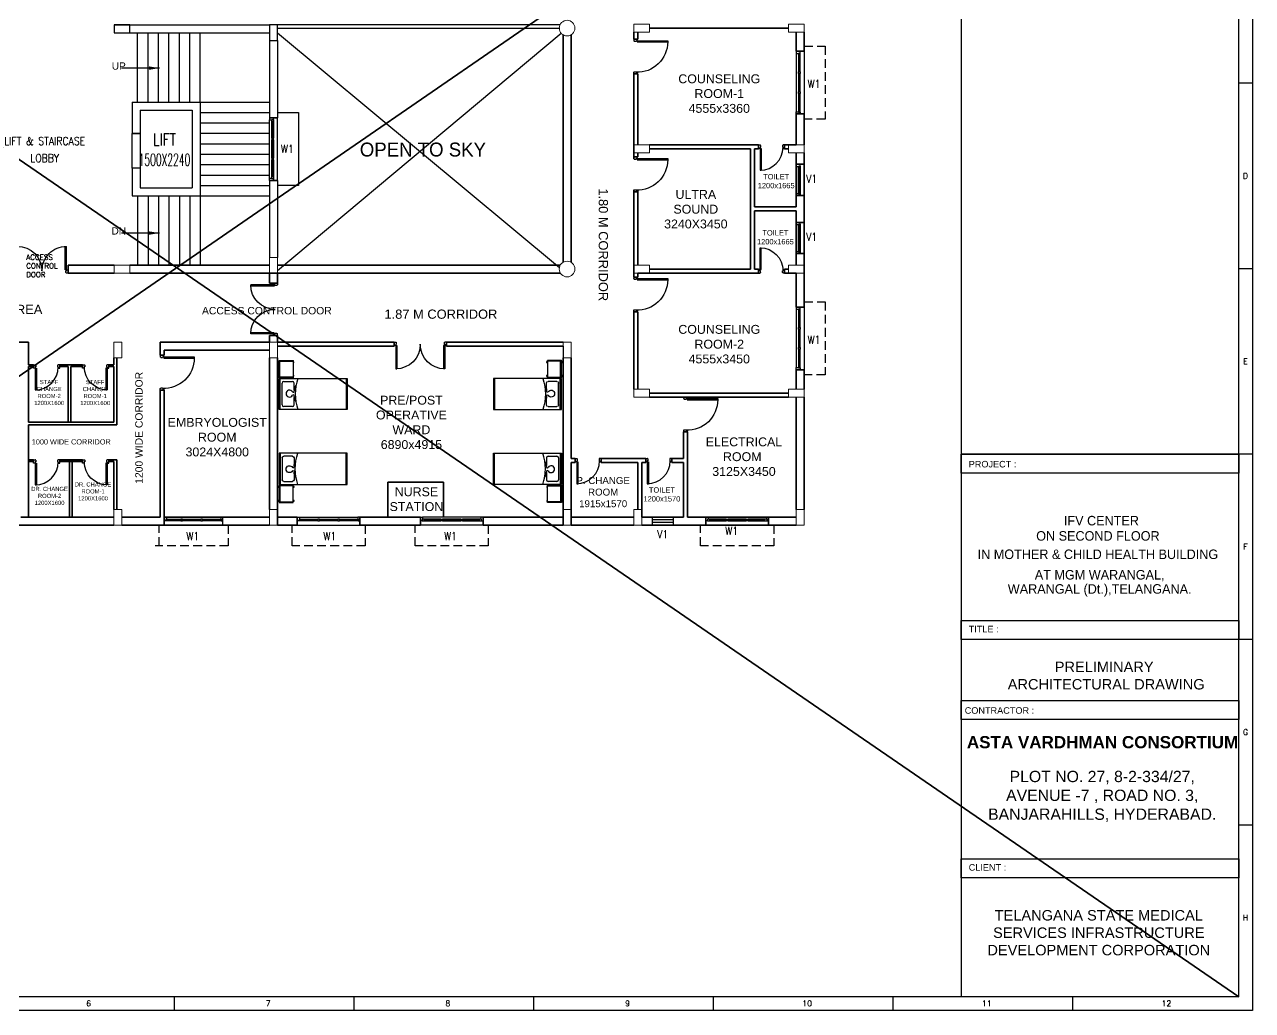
# Model space of a CAD drawing. Extents: x 2733443 to 3206532, y -1516114 to -1264405.
# Drawn here: x 3096055 to 3131338, y -1389320 to -1360984 of the extents above; entities that cross this region are included whole.
import ezdxf
from ezdxf.enums import TextEntityAlignment as Align

# ---------------------------------------------------------------- set-up
doc = ezdxf.new("R2010")
doc.units = 0
doc.header["$MEASUREMENT"] = 0
for name, pattern in [('1', [0, 0, 0]), ('DASHED', [0.75, 0.5, -0.25]), ('HIDDEN', [0.375, 0.25, -0.125])]:
    doc.linetypes.add(name, pattern=pattern)
doc.layers.get('0').update_dxf_attribs({"color": 250, "linetype": '1'})
for name, color, linetype in [('Chajja', 7, 'DASHED'), ('DOOR', 40, 'Continuous'), ('furniture', 33, 'Continuous'), ('Plan', 44, 'Continuous'), ('stairscas', 7, 'Continuous'), ('TEXT', 5, '1'), ('TITLE', 7, 'Continuous'), ('V1', 7, 'Continuous'), ('Ventilator', 161, '1'), ('W1', 7, 'Continuous')]:
    doc.layers.add(name, color=color, linetype=linetype)
for name, color, linetype, lineweight in [('Column', 162, 'Continuous', 13), ('WALL', 7, '1', 35), ('windows', 4, 'Continuous', 0)]:
    doc.layers.add(name, color=color, linetype=linetype, lineweight=lineweight)
doc.styles.add('ARI', font='arial.ttf')
doc.styles.add('ARIAL', font='arial.ttf')
doc.styles.add('MSK', font='g13f12w.shx')
doc.styles.add('ROMANS', font='romans.shx')
doc.styles.add('RT', font='romant.shx')
doc.dimstyles.new('MM', dxfattribs={"dimscale": 0, "dimtxt": 230, "dimasz": 60, "dimexe": 100, "dimexo": 0.0625, "dimgap": 25, "dimtad": 0, "dimdec": 0, "dimzin": 0, "dimdsep": 46, "dimtxsty": 'ROMANS', "dimblk": 'OBLIQUE', "dimcen": 0.09, "dimdle": 100, "dimclrd": 5, "dimclre": 5, "dimclrt": 6, "dimadec": 0, "dimazin": 0, "dimtfac": 1, "dimtdec": 0, "dimtofl": 0, "dimtmove": 1, "dimatfit": 3, "dimfxl": 1, "dimfrac": 2, "dimtolj": 1, "dimtzin": 0, "dimarcsym": 0})

# ---------------------------------------------------------------- blocks, each defined once
blk = doc.blocks.new('A$C1BA14061')
at = {"layer": 'TITLE', "color": 7}
for p, q in [((203982, 0), (203982, -140464)), ((203982, -52674), (202692, -52674)), ((203982, -70232), (202692, -70232)), ((203982, -87790), (202692, -87790)), ((203982, -105348), (202692, -105348)), ((203982, -122906), (202692, -122906)), ((203982, -140464), (0, -140464))]:
    blk.add_line(p, q, dxfattribs=at)
at = {"layer": 'TITLE'}
for q in [(202692, -1290), (1204, -139174)]:
    blk.add_line((202692, -139174), q, dxfattribs=at)
at = {"layer": 'TITLE', "color": 0}
for p, q in [((101948, -140464), (101948, -139174)), ((118954, -140464), (118954, -139174)), ((135959, -140464), (135959, -139174)), ((152965, -140464), (152965, -139174)), ((169971, -140464), (169971, -139174)), ((186976, -140464), (186976, -139174))]:
    blk.add_line(p, q, dxfattribs=at)
at = {"layer": 'TITLE', "color": 7, "style": 'ROMANS', "width": 1}
for s, p in [('D', (203324, -61439)), ('E', (203324, -78997)), ('F', (203324, -96555)), ('G', (203324, -114113)), ('H', (203324, -131671))]:
    blk.add_text(s, height=535, dxfattribs=at).set_placement(p, align=Align.MIDDLE)
at = {"layer": 'TITLE', "color": 0, "style": 'ROMANS', "width": 1}
for s, height, p in [('6', 535, (93808, -139799)), ('7', 535, (110813, -139799)), ('8', 535, (127819, -139799)), ('9', 535, (144825, -139799)), ('10', 534.7, (161831, -139799)), ('11', 534.7, (178836, -139799)), ('12', 534.7, (195842, -139799))]:
    blk.add_text(s, height=height, dxfattribs=at).set_placement(p, align=Align.MIDDLE)
blk = doc.blocks.new('A$C19B8274B')
at = {"layer": 'DOOR'}
for p, q in [((-45, 925), (-80, 925)), ((-80, 50), (-80, 925)), ((-45, 50), (-45, 925)), ((-45, 50), (-80, 50)), ((-955, -50), (-955, -47.5)), ((-940, -35), (-942.5, -35)), ((-60, -35), (-57.5, -35)), ((-45, -50), (-45, -47.5))]:
    blk.add_line(p, q, dxfattribs=at)
for points in [[(-940, 15), (-955, 15), (-955, 50), (-1000, 50), (-1000, -50), (-955, -50)], [(-940, -35), (-940, 15)], [(-60, 15), (-45, 15), (-45, 50), (0, 50), (0, -50), (-45, -50)], [(-60, -35), (-60, 15)]]:
    blk.add_lwpolyline(points, dxfattribs=at)
at = {"layer": 'DOOR', "color": 145}
blk.add_arc((-80, 50), 875, 90, 182.29244, dxfattribs=at)
at = {"layer": 'DOOR'}
for centre, start, end in [((-955, -35), 270, 0), ((-45, -35), 180, 270)]:
    blk.add_arc(centre, 12.5, start, end, dxfattribs=at)
blk = doc.blocks.new('A$C5E6D2A54')
at = {"layer": 'furniture'}
for p, q in [((-442, 400), (-1342, 400)), ((-1342, 400), (-1342, -1550)), ((-442, 370), (-1342, 370)), ((-442, -1550), (-442, 400)), ((-1254, 270), (-1254, 22)), ((-580, 319), (-1205, 319)), ((-531, 22), (-531, 270)), ((-1010, -27), (-1205, -27)), ((-580, -27), (-796, -27)), ((-1342, -1520), (-442, -1520)), ((-1342, -1550), (-442, -1550))]:
    blk.add_line(p, q, dxfattribs=at)
at = {"layer": 'furniture', "extrusion": (0, 0, -1)}
for centre, major_axis, ratio, start_param, end_param in [((-1205, 270), (34.8, 34.8), 1, 3.926991, 5.497787), ((-1205, 22), (-34.8, 34.8), 1, 3.926991, 5.497787), ((-903, 107), (99, 0), 0.994805, 2.082243, 7.342535), ((-971, -1), (-3.7, 29), 1, 0.827079, 3.777674), ((-836, -1), (3.5, 29), 1, 2.514084, 5.464678), ((-580, 270), (-34.8, 34.8), 1, 0.785398, 2.356194), ((-580, 22), (34.8, 34.8), 1, 0.785398, 2.356194), ((-892, -1416), (0, 1357), 0.999449, -0.338206, 0.338206), ((-995, -243), (-153, 153), 1, 0.057548, 0.834547), ((-812, -243), (69, 205), 0.993949, -0.370916, 0.370916)]:
    blk.add_ellipse(centre, major_axis=major_axis, ratio=ratio, start_param=start_param, end_param=end_param, dxfattribs=at)
blk = doc.blocks.new('A$C258329DF')
at = {"layer": 'furniture'}
for p, q in [((242, 428), (742, 428)), ((242, 28), (242, 428)), ((260, 440), (260, 428)), ((320, 440), (260, 440)), ((261, 48), (261, 428)), ((320, 440), (320, 428)), ((661, 440), (661, 428)), ((721, 440), (661, 440)), ((721, 440), (721, 428)), ((722, 428), (722, 48)), ((742, 428), (742, 28)), ((742, 28), (242, 28)), ((260, 16), (260, 28)), ((320, 16), (260, 16)), ((722, 48), (261, 48)), ((320, 16), (320, 28)), ((661, 16), (661, 28)), ((721, 16), (661, 16)), ((721, 16), (721, 28))]:
    blk.add_line(p, q, dxfattribs=at)
for centre, start, end in [((290, 354), 71.0754, 108.9246), ((691, 354), 71.0754, 108.9246), ((290, 102), 251.0754, 288.9246), ((691, 102), 251.0754, 288.9246)]:
    blk.add_arc(centre, 91.1, start, end, dxfattribs=at)
blk = doc.blocks.new('A$C45A5314D')
at = {"layer": 'furniture', "ltscale": 0.75, "rotation": 270}
blk.add_blockref('A$C258329DF', (-1978, 1209), dxfattribs=at)
at = {"layer": 'furniture', "color": 233, "xscale": -1, "rotation": 90}
blk.add_blockref('A$C5E6D2A54', (-1550, -892), dxfattribs=at)
blk = doc.blocks.new('6w')
at = {"layer": 'Plan'}
for p, q in [((-36, 9.2), (-36, 0)), ((36, 9.2), (36, 0))]:
    blk.add_line(p, q, dxfattribs=at)
at = {"layer": 'Plan', "color": 143}
for p, q in [((-36, 9.2), (36, 9.2)), ((-33.5, 2.5), (-12.5, 2.5)), ((-33.5, 0), (33.5, 0)), ((-31, 4), (-31.5, 4)), ((-31.5, 3.3), (-31.5, 4)), ((-31.5, 3.6), (-12.5, 3.6)), ((-31.5, 3.3), (-31, 3.3)), ((-31, 4.5), (-31, 4)), ((-31, 2.5), (-31, 3.3)), ((-10.5, 3.6), (10.5, 3.6)), ((-10.5, 2.5), (10.5, 2.5)), ((34, 4.5), (12.5, 4.5)), ((12.5, 3.6), (31.5, 3.6)), ((12.5, 2.5), (33.5, 2.5)), ((31, 4.5), (31, 4)), ((31, 4), (31.5, 4)), ((31.5, 3.3), (31, 3.3)), ((31, 2.5), (31, 3.3)), ((31.5, 4), (31.5, 3.3))]:
    blk.add_line(p, q, dxfattribs=at)
at = {"layer": 'Plan', "color": 40}
for p, q in [((-12.5, 2.5), (-12.5, 4.5)), ((-12.5, 4.5), (-10.5, 4.5)), ((-10.5, 2.5), (-12.5, 2.5)), ((-10.5, 2.5), (-10.5, 4.5)), ((10.5, 4.5), (12.5, 4.5)), ((10.5, 2.5), (10.5, 4.5)), ((12.5, 2.5), (10.5, 2.5)), ((12.5, 2.5), (12.5, 4.5))]:
    blk.add_line(p, q, dxfattribs=at)
for points in [[(-34, 4.5), (-36, 4.5), (-36, 0), (-33.5, 0), (-33.5, 2.5), (-34, 2.5), (-34, 4.5)], [(34, 4.5), (36, 4.5), (36, 0), (33.5, 0), (33.5, 2.5), (34, 2.5), (34, 4.5)]]:
    blk.add_lwpolyline(points, close=True, dxfattribs=at)
at = {"layer": 'Plan', "color": 143}
for points in [[(-12.5, 4.5), (-34, 4.5)], [(10.5, 4.5), (-10.5, 4.5)]]:
    blk.add_lwpolyline(points, dxfattribs=at)
blk = doc.blocks.new('_Oblique')
at = {"color": 0, "linetype": 'ByBlock', "lineweight": -2}
blk.add_line((-0.5, -0.5), (0.5, 0.5), dxfattribs=at)
blk = doc.blocks.new('750')
at = {"layer": 'DOOR'}
for p, q in [((-50, 705), (-47.5, 705)), ((-35, 690), (-35, 692.5)), ((-50, 45), (-47.5, 45)), ((-35, 60), (-35, 57.5)), ((50, 45), (50, 80)), ((50, 80), (675, 80)), ((50, 45), (675, 45)), ((675, 45), (675, 80))]:
    blk.add_line(p, q, dxfattribs=at)
for points in [[(15, 690), (15, 705), (50, 705), (50, 750), (-50, 750), (-50, 705)], [(-35, 690), (15, 690)], [(15, 60), (15, 45), (50, 45), (50, 0), (-50, 0), (-50, 45)], [(-35, 60), (15, 60)]]:
    blk.add_lwpolyline(points, dxfattribs=at)
for centre, start, end in [((-35, 705), 180, 270), ((-35, 45), 90, 180)]:
    blk.add_arc(centre, 12.5, start, end, dxfattribs=at)
at = {"layer": 'DOOR', "color": 145}
blk.add_arc((15, 45), 660, 0, 90, dxfattribs=at)
blk = doc.blocks.new('A$C7C0069F8')
at = {"layer": 'Plan'}
for p, q in [((230, 900), (0, 900)), ((0, 900), (0, 837)), ((112, 900), (0, 900)), ((0, 837), (62, 837)), ((62, 850), (112, 850)), ((62, 837), (62, 850)), ((112, 850), (112, 900)), ((112, 850), (112, 850)), ((0, 62), (62, 62)), ((0, 0), (0, 62)), ((62, 62), (62, 50)), ((62, 50), (112, 50)), ((112, 50), (112, 50)), ((112, 50), (112, 0)), ((230, 0), (0, 0)), ((112, 0), (0, 0))]:
    blk.add_line(p, q, dxfattribs=at)
at = {"layer": 'Plan', "color": 143}
for p, q in [((0, 62), (0, 837)), ((62, 62), (62, 837)), ((62, 800), (81, 800)), ((81, 812), (81, 800)), ((100, 812), (81, 812)), ((90, 87), (90, 812)), ((100, 800), (100, 812)), ((112, 800), (100, 800)), ((112, 850), (112, 50)), ((230, 0), (230, 900)), ((62, 100), (81, 100)), ((81, 87), (81, 100)), ((81, 87), (100, 87)), ((112, 100), (100, 100)), ((100, 100), (100, 87))]:
    blk.add_line(p, q, dxfattribs=at)
blk = doc.blocks.new('21500')
at = {"layer": 'DOOR'}
for p, q in [((45, 100), (45, 770)), ((45, 770), (80, 770)), ((80, 100), (80, 770)), ((1420, 100), (1420, 770)), ((1455, 770), (1420, 770)), ((1455, 100), (1455, 770)), ((45, 100), (80, 100)), ((45, 0), (45, 2.5)), ((60, 15), (57.5, 15)), ((1455, 100), (1420, 100)), ((1440, 15), (1442.5, 15)), ((1455, 0), (1455, 2.5))]:
    blk.add_line(p, q, dxfattribs=at)
for points in [[(60, 65), (45, 65), (45, 100), (0, 100), (0, 0), (45, 0)], [(60, 15), (60, 65)], [(1440, 65), (1455, 65), (1455, 100), (1500, 100), (1500, 0), (1455, 0)], [(1440, 15), (1440, 65)]]:
    blk.add_lwpolyline(points, dxfattribs=at)
at = {"layer": 'DOOR', "color": 145}
for centre, start, end in [((45, 65), 0, 90), ((1455, 65), 90, 180)]:
    blk.add_arc(centre, 705, start, end, dxfattribs=at)
at = {"layer": 'DOOR'}
for centre, start, end in [((45, 15), 270, 0), ((1455, 15), 180, 270)]:
    blk.add_arc(centre, 12.5, start, end, dxfattribs=at)
blk = doc.blocks.new('ddoor')
at = {"layer": 'DOOR', "lineweight": 25}
for p, q in [((50, 0), (-50, 0)), ((-50, 0), (-50, -45)), ((50, -45), (50, 0)), ((-50, -45), (-47, -45)), ((-35, -60), (-35, -57)), ((-35, -60), (15, -60)), ((15, -60), (15, -45)), ((15, -45), (50, -45)), ((50, -45), (720, -45)), ((50, -45), (50, -80)), ((50, -80), (720, -80)), ((-50, -1500), (-50, -1455)), ((-50, -1455), (-47, -1455)), ((50, -1500), (-50, -1500)), ((50, -1500), (-50, -1500)), ((-35, -1440), (-35, -1442)), ((-35, -1440), (15, -1440)), ((15, -1440), (15, -1455)), ((15, -1455), (50, -1455)), ((50, -1420), (720, -1420)), ((50, -1455), (50, -1420)), ((50, -1455), (720, -1455)), ((50, -1455), (50, -1500))]:
    blk.add_line(p, q, dxfattribs=at)
for centre, start, end in [((-35, -45), 180, 270), ((-35, -1455), 90, 180)]:
    blk.add_arc(centre, 12.5, start, end, dxfattribs=at)
at = {"layer": 'DOOR', "color": 146, "lineweight": 25, "true_color": 0x105689}
for centre, start, end in [((15, -45), 270, 0), ((15, -1455), 0, 90)]:
    blk.add_arc(centre, 705, start, end, dxfattribs=at)

msp = doc.modelspace()

# ---------------------------------------------------------------- linework, layer by layer
at = {"layer": 'Chajja', "linetype": 'DASHED', "ltscale": 500}
for p, q in [((3099919.1153, -1375969.7761), (3099919.1153, -1375369.776)), ((3101904.1153, -1375369.776), (3101904.1153, -1375969.7761)), ((3101904.1153, -1375969.7761), (3099804.1153, -1375969.7761))]:
    msp.add_line(p, q, dxfattribs=at)
for points in [[(3118459.8696, -1361602.9387), (3119059.8697, -1361602.9387), (3119059.8697, -1363702.9387), (3118459.8696, -1363702.9387)], [(3118459.9321, -1368954.4298), (3119059.9322, -1368954.4298), (3119059.9322, -1371054.4298), (3118459.9321, -1371054.4298)], [(3105841.3248, -1375369.776), (3105841.3248, -1375969.7761), (3103741.3248, -1375969.7761), (3103741.3248, -1375369.776)], [(3109379.9536, -1375369.776), (3109379.9536, -1375969.7761), (3107279.9536, -1375969.7761), (3107279.9536, -1375369.776)], [(3117582.3696, -1375369.7761), (3117582.3696, -1375969.7762), (3115482.3696, -1375969.7762), (3115482.3696, -1375369.7761)]]:
    msp.add_lwpolyline(points, dxfattribs=at)
at = {"layer": 'Column'}
for points in [[(3114009.9536, -1361202.2761), (3114009.9536, -1360972.2761), (3113559.9536, -1360972.2761), (3113559.9536, -1361202.2761)], [(3118459.8696, -1361202.2761), (3118459.8696, -1360972.2761), (3118009.8696, -1360972.2761), (3118009.8696, -1361202.2761)], [(3114009.9536, -1364444.7761), (3114009.9536, -1364674.7761), (3113559.9536, -1364674.7761), (3113559.9536, -1364444.7761)], [(3118459.8696, -1364444.7761), (3118459.8696, -1364674.7761), (3118009.8696, -1364674.7761), (3118009.8696, -1364444.7761)], [(3098630.1754, -1367899.7761), (3098630.1754, -1368129.7761), (3099080.1754, -1368129.7761), (3099080.1754, -1367899.7761)], [(3103323.277, -1367679.7761), (3103093.277, -1367679.7761), (3103093.277, -1368129.7761), (3103323.277, -1368129.7761)], [(3114009.9536, -1368124.7761), (3114009.9536, -1367894.7761), (3113559.9536, -1367894.7761), (3113559.9536, -1368124.7761)], [(3118459.8696, -1368124.7761), (3118459.8696, -1367894.7761), (3118009.8696, -1367894.7761), (3118009.8696, -1368124.7761)], [(3098624.1153, -1370109.7761), (3098854.1153, -1370109.7761), (3098854.1153, -1370559.7761), (3098624.1153, -1370559.7761)], [(3103323.277, -1370109.7761), (3103093.277, -1370109.7761), (3103093.277, -1370559.7761), (3103323.277, -1370559.7761)], [(3111759.9536, -1370109.7761), (3111529.9536, -1370109.7761), (3111529.9536, -1370559.7761), (3111759.9536, -1370559.7761)], [(3114009.9536, -1371689.7761), (3114009.9536, -1371459.7761), (3113559.9536, -1371459.7761), (3113559.9536, -1371689.7761)], [(3118459.8696, -1371689.7761), (3118459.8696, -1371459.7761), (3118009.8696, -1371459.7761), (3118009.8696, -1371689.7761)], [(3098854.1153, -1374919.7761), (3098624.1153, -1374919.7761), (3098624.1153, -1375369.7761), (3098854.1153, -1375369.7761)], [(3103323.277, -1374919.7761), (3103093.277, -1374919.7761), (3103093.277, -1375369.7761), (3103323.277, -1375369.7761)], [(3111759.9536, -1374919.7761), (3111529.9536, -1374919.7761), (3111529.9536, -1375369.7761), (3111759.9536, -1375369.7761)], [(3113789.9536, -1374919.7761), (3113559.9536, -1374919.7761), (3113559.9536, -1375369.7761), (3113789.9536, -1375369.7761)], [(3118459.8696, -1374919.7761), (3118229.8696, -1374919.7761), (3118229.8696, -1375369.7761), (3118459.8696, -1375369.7761)]]:
    msp.add_lwpolyline(points, close=True, dxfattribs=at)
at = {"layer": 'Column', "color": 3}
for centre in [(3111644.9536, -1361087.2761), (3111644.9536, -1368009.7761)]:
    msp.add_circle(centre, 225, dxfattribs=at)
at = {"layer": 'furniture'}
for p, q in [((3111079.9536, -1370224.7761), (3111529.9536, -1370224.7761)), ((3111529.9536, -1370224.7761), (3111529.9536, -1371224.7761))]:
    msp.add_line(p, q, dxfattribs=at)
at = {"layer": 'Plan'}
for p, q in [((3100069.1153, -1375369.7761), (3100069.1153, -1375139.7761)), ((3101754.1153, -1375369.7761), (3101754.1153, -1375139.7761))]:
    msp.add_line(p, q, dxfattribs=at)
at = {"layer": 'Plan', "color": 143}
for p, q in [((3100069.1153, -1375139.7761), (3101691.6153, -1375139.7761)), ((3100656.6153, -1375252.2761), (3100119.1153, -1375252.2761)), ((3100131.6153, -1375202.2761), (3100656.6153, -1375202.2761)), ((3100181.6153, -1375221.0261), (3100181.6153, -1375239.7761)), ((3100181.6153, -1375221.0261), (3100194.1153, -1375221.0261)), ((3100181.6153, -1375229.9515), (3100656.6153, -1375229.9515)), ((3100194.1153, -1375239.7761), (3100181.6153, -1375239.7761)), ((3100194.1153, -1375202.2761), (3100194.1153, -1375221.0261)), ((3100194.1153, -1375252.2761), (3100194.1153, -1375239.7761)), ((3100591.6153, -1375202.2761), (3101116.6153, -1375202.2761)), ((3100591.6153, -1375229.9515), (3101116.6153, -1375229.9515)), ((3101116.6153, -1375252.2761), (3100591.6153, -1375252.2761)), ((3101166.6153, -1375202.2761), (3101691.6153, -1375202.2761)), ((3101166.6153, -1375229.9515), (3101641.6153, -1375229.9515)), ((3101704.1153, -1375252.2761), (3101166.6153, -1375252.2761)), ((3101629.1153, -1375202.2761), (3101629.1153, -1375221.0261)), ((3101641.6153, -1375221.0261), (3101629.1153, -1375221.0261)), ((3101629.1153, -1375239.7761), (3101641.6153, -1375239.7761)), ((3101629.1153, -1375252.2761), (3101629.1153, -1375239.7761)), ((3101641.6153, -1375239.7761), (3101641.6153, -1375221.0261)), ((3099954.1153, -1375369.7761), (3101754.1153, -1375369.7761))]:
    msp.add_line(p, q, dxfattribs=at)
at = {"layer": 'Plan', "color": 40}
for p, q in [((3100069.1153, -1375252.2761), (3100069.1153, -1375139.7761)), ((3100069.1153, -1375139.7761), (3100131.6153, -1375139.7761)), ((3100119.1153, -1375252.2761), (3100069.1153, -1375252.2761)), ((3100131.6153, -1375202.2761), (3100119.1153, -1375202.2761)), ((3100119.1153, -1375202.2761), (3100119.1153, -1375252.2761)), ((3100119.1153, -1375252.2761), (3100119.1153, -1375252.2761)), ((3100131.6153, -1375139.7761), (3100131.6153, -1375202.2761)), ((3100541.6153, -1375202.2761), (3100541.6153, -1375252.2761)), ((3100591.6153, -1375202.2761), (3100541.6153, -1375202.2761)), ((3100541.6153, -1375252.2761), (3100591.6153, -1375252.2761)), ((3100591.6153, -1375202.2761), (3100591.6153, -1375252.2761)), ((3101166.6153, -1375202.2761), (3101116.6153, -1375202.2761)), ((3101116.6153, -1375202.2761), (3101116.6153, -1375252.2761)), ((3101116.6153, -1375252.2761), (3101166.6153, -1375252.2761)), ((3101166.6153, -1375202.2761), (3101166.6153, -1375252.2761)), ((3101754.1153, -1375139.7761), (3101691.6153, -1375139.7761)), ((3101691.6153, -1375139.7761), (3101691.6153, -1375202.2761)), ((3101691.6153, -1375202.2761), (3101704.1153, -1375202.2761)), ((3101704.1153, -1375202.2761), (3101704.1153, -1375252.2761)), ((3101704.1153, -1375252.2761), (3101754.1153, -1375252.2761)), ((3101704.1153, -1375252.2761), (3101704.1153, -1375252.2761)), ((3101754.1153, -1375252.2761), (3101754.1153, -1375139.7761))]:
    msp.add_line(p, q, dxfattribs=at)
at = {"layer": 'stairscas', "color": 251, "ltscale": 500}
for p, q in [((3098630.1754, -1360994.7761), (3103093.277, -1360994.7761)), ((3098630.1754, -1361224.7761), (3103093.277, -1361224.7761)), ((3099303.277, -1363209.7761), (3099303.277, -1361224.7761)), ((3099603.277, -1363209.7761), (3099603.277, -1361224.7761)), ((3099903.277, -1363209.7761), (3099903.277, -1361224.7761)), ((3100203.277, -1363209.7761), (3100203.277, -1361224.7761)), ((3100503.277, -1363209.7761), (3100503.277, -1361224.7761)), ((3100803.277, -1363209.7761), (3100803.277, -1361224.7761)), ((3101103.277, -1363209.7761), (3101103.277, -1361224.7761)), ((3111439.847, -1360994.7761), (3103323.277, -1360994.7761)), ((3111439.847, -1361094.7761), (3103323.277, -1361094.7761)), ((3103323.277, -1361224.7761), (3111424.7307, -1367963.6584)), ((3103093.277, -1361444.7761), (3103093.277, -1363662.2761)), ((3103323.277, -1368054.7761), (3111470.9553, -1361229.9281)), ((3103323.277, -1361444.7761), (3103323.277, -1363662.2761)), ((3099143.277, -1363209.7761), (3099143.277, -1364114.3082)), ((3099143.277, -1363209.7761), (3101103.277, -1363209.7761)), ((3101103.277, -1363209.7761), (3103093.277, -1363209.7761)), ((3101103.277, -1363209.7761), (3101103.277, -1365909.7761)), ((3099373.277, -1363439.7761), (3099373.277, -1364114.3082)), ((3099373.277, -1363439.7761), (3100873.277, -1363439.7761)), ((3100873.277, -1363439.7761), (3100873.277, -1365679.7761)), ((3101103.277, -1363509.7761), (3103093.277, -1363509.7761)), ((3103093.277, -1363662.2761), (3103323.277, -1363662.2761)), ((3101103.277, -1363809.7761), (3103093.277, -1363809.7761)), ((3099373.277, -1364114.3082), (3099143.277, -1364114.3082)), ((3101103.277, -1364109.7761), (3103093.277, -1364109.7761)), ((3101103.277, -1364409.7761), (3103093.277, -1364409.7761)), ((3101103.277, -1364709.7761), (3103093.277, -1364709.7761)), ((3101103.277, -1365009.7761), (3103093.277, -1365009.7761)), ((3099373.277, -1365114.3082), (3099143.277, -1365114.3082)), ((3099143.277, -1365114.3082), (3099143.277, -1365909.7761)), ((3099373.277, -1365114.3082), (3099373.277, -1365679.7761)), ((3101103.277, -1365309.7761), (3103093.277, -1365309.7761)), ((3103093.277, -1365462.2761), (3103093.277, -1367679.7761)), ((3103093.277, -1365462.2761), (3103323.277, -1365462.2761)), ((3103323.277, -1365462.2761), (3103323.277, -1367679.7761)), ((3099373.277, -1365679.7761), (3100873.277, -1365679.7761)), ((3101103.277, -1365609.7761), (3103093.277, -1365609.7761)), ((3099143.277, -1365909.7761), (3101103.277, -1365909.7761)), ((3099303.277, -1365909.7761), (3099303.277, -1367899.7761)), ((3099603.277, -1365909.7761), (3099603.277, -1367899.7761)), ((3099903.277, -1365909.7761), (3099903.277, -1367899.7761)), ((3100203.277, -1365909.7761), (3100203.277, -1367899.7761)), ((3100503.277, -1365909.7761), (3100503.277, -1367899.7761)), ((3100803.277, -1365909.7761), (3100803.277, -1367899.7761)), ((3101103.277, -1365909.7761), (3103093.277, -1365909.7761)), ((3101103.277, -1365909.7761), (3101103.277, -1367899.7761))]:
    msp.add_line(p, q, dxfattribs=at)
for points in [[(3098630.1754, -1360994.7761), (3098630.1754, -1361224.7761), (3099080.1754, -1361224.7761), (3099080.1754, -1360994.7761)], [(3103323.277, -1360994.7761), (3103093.277, -1360994.7761), (3103093.277, -1361444.7761), (3103323.277, -1361444.7761)], [(3099143.277, -1364114.3082), (3099373.277, -1364114.3082), (3099373.277, -1365114.3082), (3099143.277, -1365114.3082)]]:
    msp.add_lwpolyline(points, close=True, dxfattribs=at)
msp.add_lwpolyline([(3103323.2769, -1363512.2761), (3103923.277, -1363512.2761), (3103923.277, -1365612.2761), (3103323.2769, -1365612.2761)], dxfattribs=at)
at = {"layer": 'TITLE'}
for p, q in [((3122965.5837, -1347073.5222), (3122965.5837, -1388928.8784)), ((3130946.6411, -1373331.0142), (3122965.5837, -1373331.0142))]:
    msp.add_line(p, q, dxfattribs=at)
for points in [[(3122965.5837, -1373331.0142), (3130943.7997, -1373331.0142), (3130943.7997, -1373878.5388), (3122965.5837, -1373878.5388)], [(3122965.5837, -1378113.3015), (3130943.7997, -1378113.3015), (3130943.7997, -1378660.8261), (3122965.5837, -1378660.8261)], [(3122965.5837, -1380413.3343), (3130943.7997, -1380413.3343), (3130943.7997, -1380960.859), (3122965.5837, -1380960.859)], [(3122965.542, -1384964.2991), (3130943.758, -1384964.2991), (3130943.758, -1385511.8237), (3122965.542, -1385511.8237)]]:
    msp.add_lwpolyline(points, close=True, dxfattribs=at)
at = {"layer": 'V1', "linetype": 'HIDDEN', "ltscale": 0.5}
for p, q in [((3114691.8657, -1375139.7761), (3114091.8657, -1375139.7761)), ((3114091.8657, -1375139.7761), (3114091.8657, -1375369.7761)), ((3114691.8657, -1375214.7761), (3114091.8657, -1375214.7761)), ((3114691.8657, -1375294.7761), (3114091.8657, -1375294.7761)), ((3114691.8657, -1375139.7761), (3114691.8657, -1375369.7761)), ((3114691.8657, -1375369.7761), (3114091.8657, -1375369.7761))]:
    msp.add_line(p, q, dxfattribs=at)
at = {"layer": 'WALL', "color": 240, "true_color": 0xed1f24}
for p, q in [((3069418.3628, -1346681.9547), (3130946.6411, -1388928.8824)), ((3131338.2085, -1346681.9547), (3069418.3628, -1389320.4499))]:
    msp.add_line(p, q, dxfattribs=at)
at = {"layer": 'WALL'}
for p, q in [((3113559.9536, -1361202.2761), (3113559.9536, -1361402.0074)), ((3113674.9536, -1361402.0074), (3113674.9536, -1361202.2761)), ((3114009.9536, -1361087.2761), (3118009.8696, -1361087.2761)), ((3118229.8696, -1361202.2761), (3118229.8696, -1361752.9387)), ((3118459.8696, -1361202.2761), (3118459.8696, -1361752.9387)), ((3111529.9536, -1361280.6669), (3111529.9536, -1367816.3853)), ((3111759.9536, -1361280.6669), (3111759.9536, -1367816.3853)), ((3118459.8696, -1361752.9387), (3118229.8696, -1361752.9387)), ((3113559.9536, -1362402.0074), (3113559.9536, -1364834.5074)), ((3113674.9536, -1362402.0074), (3113674.9536, -1364444.7761)), ((3118459.8696, -1363552.9387), (3118229.8696, -1363552.9387)), ((3118229.8696, -1363552.9387), (3118229.8696, -1364444.7761)), ((3118459.8696, -1363552.9387), (3118459.8696, -1364444.7761)), ((3113674.9536, -1364674.7761), (3113674.9536, -1364789.5074)), ((3114009.9536, -1364444.7761), (3116914.8696, -1364444.7761)), ((3114009.9536, -1364559.7761), (3116914.8696, -1364559.7761)), ((3116914.8696, -1364444.7761), (3117144.8696, -1364444.7761)), ((3116914.8696, -1364559.7761), (3116914.8696, -1368009.7761)), ((3117029.8696, -1364559.7761), (3117144.8696, -1364559.7761)), ((3117029.8696, -1364559.7761), (3117029.8696, -1366227.2761)), ((3117144.8696, -1364446.6066), (3117144.8696, -1364561.6066)), ((3117894.8696, -1364444.7761), (3118229.8696, -1364444.7761)), ((3117894.8696, -1364446.6066), (3117894.8696, -1364561.6066)), ((3117894.8696, -1364559.7761), (3118009.8696, -1364559.7761)), ((3118229.8696, -1364674.7761), (3118229.8696, -1366227.2761)), ((3118459.8696, -1364674.7761), (3118459.8696, -1369104.4298)), ((3118459.8696, -1365001.0261), (3118229.8696, -1365001.0261)), ((3113559.9536, -1365729.5074), (3113559.9536, -1368239.5074)), ((3113674.9536, -1365729.5074), (3113674.9536, -1367894.7761)), ((3118459.8696, -1365901.0261), (3118229.8696, -1365901.0261)), ((3117029.8696, -1366227.2761), (3118229.8696, -1366227.2761)), ((3117029.8696, -1366342.2761), (3117029.8696, -1368009.7761)), ((3117029.8696, -1366342.2761), (3118229.8696, -1366342.2761)), ((3118229.8696, -1366342.2761), (3118229.8696, -1367894.7761)), ((3118459.8696, -1366668.5261), (3118229.8696, -1366668.5261)), ((3118459.8696, -1367568.5261), (3118229.8696, -1367568.5261)), ((3097303.3239, -1367899.7761), (3098630.1754, -1367899.7761)), ((3097303.3239, -1368129.7761), (3097303.3239, -1367899.7761)), ((3099080.1754, -1367899.7761), (3103093.277, -1367899.7761)), ((3103323.277, -1367899.7761), (3111448.6758, -1367899.7761)), ((3097303.3239, -1368129.7761), (3098630.1754, -1368129.7761)), ((3099080.1754, -1368129.7761), (3111454.625, -1368129.7761)), ((3103093.277, -1368420.1045), (3103093.277, -1368129.7761)), ((3103323.277, -1368420.1045), (3103323.277, -1368134.6009)), ((3113674.9536, -1368124.7761), (3116914.8696, -1368124.7761)), ((3113674.9536, -1368124.7761), (3113674.9536, -1368239.5074)), ((3114009.9536, -1368009.7761), (3116914.8696, -1368009.7761)), ((3116914.8696, -1368124.7761), (3117144.8696, -1368124.7761)), ((3117029.8696, -1368009.7761), (3117144.8696, -1368009.7761)), ((3117144.8696, -1368124.7761), (3117144.8696, -1368009.7761)), ((3117894.8696, -1368009.7761), (3118009.8696, -1368009.7761)), ((3117894.8696, -1368124.7761), (3117894.8696, -1368009.7761)), ((3117894.8696, -1368124.7761), (3118229.8696, -1368124.7761)), ((3103093.277, -1368420.1045), (3103323.277, -1368420.1045)), ((3113559.9536, -1369239.5074), (3113559.9536, -1371459.7761)), ((3113674.9536, -1369239.5074), (3113674.9536, -1371459.7761)), ((3103093.277, -1370109.7761), (3103093.277, -1369920.1045)), ((3103323.277, -1370109.7761), (3103323.277, -1369920.1045)), ((3095751.1153, -1370109.7761), (3096166.1153, -1370109.7761)), ((3096166.1153, -1370109.7761), (3096166.1153, -1370759.7761)), ((3103093.277, -1370109.7761), (3099954.1153, -1370109.7761)), ((3099954.1153, -1370489.7761), (3099954.1153, -1370109.7761)), ((3103093.277, -1370339.7761), (3100069.1153, -1370339.7761)), ((3100069.1153, -1370489.7761), (3100069.1153, -1370339.7761)), ((3103323.277, -1370109.7761), (3106676.6153, -1370109.7761)), ((3103323.277, -1370224.7761), (3106676.6153, -1370224.7761)), ((3106676.6153, -1370109.7761), (3106676.6153, -1370224.7761)), ((3108176.6153, -1370109.7761), (3111529.9536, -1370109.7761)), ((3108176.6153, -1370109.7761), (3108176.6153, -1370224.7761)), ((3108176.6153, -1370224.7761), (3110954.5213, -1370224.7761)), ((3110954.5213, -1370109.7761), (3111529.9536, -1370109.7761)), ((3110954.5213, -1370224.7761), (3111529.9536, -1370224.7761)), ((3098624.1153, -1370559.7761), (3098624.1153, -1370759.7761)), ((3098704.1153, -1370559.7761), (3098704.1153, -1372489.7761)), ((3100069.1153, -1370489.7761), (3099954.1153, -1370489.7761)), ((3103093.277, -1370559.7761), (3103093.277, -1373139.7761)), ((3103323.277, -1370559.7761), (3103323.277, -1375139.7761)), ((3111529.9536, -1370559.7761), (3111529.9536, -1371689.7761)), ((3111759.9536, -1370559.7761), (3111759.9536, -1371689.7761)), ((3096316.1153, -1370759.7761), (3096166.1153, -1370759.7761)), ((3096166.1153, -1370809.7761), (3096166.1153, -1372409.7761)), ((3096316.1153, -1370809.7761), (3096166.1153, -1370809.7761)), ((3096316.1153, -1370759.7761), (3096316.1153, -1370809.7761)), ((3097724.1153, -1370759.7761), (3097066.1153, -1370759.7761)), ((3097066.1153, -1370759.7761), (3097066.1153, -1370809.7761)), ((3097304.5345, -1370809.7761), (3097066.1153, -1370809.7761)), ((3097304.5345, -1370809.7761), (3097304.5345, -1372409.7761)), ((3097384.5345, -1370809.7761), (3097384.5345, -1372409.7761)), ((3097724.1153, -1370809.7761), (3097384.5345, -1370809.7761)), ((3097724.1153, -1370759.7761), (3097724.1153, -1370809.7761)), ((3098624.1153, -1370759.7761), (3098474.1153, -1370759.7761)), ((3098474.1153, -1370759.7761), (3098474.1153, -1370809.7761)), ((3098624.1153, -1370809.7761), (3098474.1153, -1370809.7761)), ((3098624.1153, -1370809.7761), (3098624.1153, -1372409.7761)), ((3118229.8696, -1370904.4298), (3118229.8696, -1371459.7761)), ((3118459.8696, -1370904.4298), (3118459.8696, -1371459.7761)), ((3099954.1153, -1375139.7761), (3099954.1153, -1371489.7761)), ((3100069.1153, -1371489.7761), (3099954.1153, -1371489.7761)), ((3100069.1153, -1375369.7761), (3100069.1153, -1371489.7761)), ((3111529.9536, -1371689.7761), (3111529.9536, -1375139.7761)), ((3111759.9536, -1371689.7761), (3111759.9536, -1373454.7761)), ((3118009.8696, -1371574.7761), (3114009.9536, -1371574.7761)), ((3118009.8696, -1371689.7761), (3114009.9536, -1371689.7761)), ((3118229.8696, -1371689.7761), (3118229.8696, -1372404.7761)), ((3118459.8696, -1371689.7761), (3118459.8696, -1372404.7761)), ((3098624.1153, -1372409.7761), (3096166.1153, -1372409.7761)), ((3096166.1153, -1372489.7761), (3096166.1153, -1375139.7761)), ((3098704.1153, -1372489.7761), (3096166.1153, -1372489.7761)), ((3118229.8696, -1372404.7761), (3118229.8696, -1374919.7761)), ((3118459.8696, -1372404.7761), (3118459.8696, -1374919.7761)), ((3096166.1153, -1375139.7761), (3096166.1153, -1372739.7761)), ((3114989.8696, -1372689.7761), (3114989.8696, -1373454.7761)), ((3115104.8696, -1372689.7761), (3115104.8696, -1375139.7761)), ((3103093.277, -1373139.7761), (3103093.277, -1374919.7761)), ((3096316.1153, -1373489.7761), (3096166.1153, -1373489.7761)), ((3096316.1153, -1373539.7761), (3096166.1153, -1373539.7761)), ((3096316.1153, -1373489.7761), (3096316.1153, -1373539.7761)), ((3097066.1153, -1373489.7761), (3097066.1153, -1373539.7761)), ((3097066.1153, -1373489.7761), (3097724.1153, -1373489.7761)), ((3097327.0345, -1373539.7761), (3097066.1153, -1373539.7761)), ((3097724.1153, -1373539.7761), (3097327.0345, -1373539.7761)), ((3097343.7167, -1373539.7761), (3097343.7167, -1375114.231)), ((3097423.7167, -1373539.7761), (3097423.7167, -1375114.231)), ((3097724.1153, -1373539.7761), (3097724.1153, -1373489.7761)), ((3098704.1153, -1373489.7761), (3098474.1153, -1373489.7761)), ((3098474.1153, -1373539.7761), (3098474.1153, -1373489.7761)), ((3098624.1153, -1373539.7761), (3098474.1153, -1373539.7761)), ((3098624.1153, -1373539.7761), (3098624.1153, -1374919.7761)), ((3098704.1153, -1373489.7761), (3098704.1153, -1374919.7761)), ((3111874.9536, -1373454.7761), (3111759.9536, -1373454.7761)), ((3111759.9536, -1373569.7761), (3111759.9536, -1375139.7761)), ((3111874.9536, -1373569.7761), (3111759.9536, -1373569.7761)), ((3111874.9536, -1373456.6066), (3111874.9536, -1373571.6066)), ((3113904.9536, -1373454.7761), (3112624.9536, -1373454.7761)), ((3112624.9536, -1373456.6066), (3112624.9536, -1373571.6066)), ((3113674.9536, -1373569.7761), (3112624.9536, -1373569.7761)), ((3113674.8696, -1373569.7761), (3113674.8696, -1374919.7761)), ((3113789.8696, -1373569.7761), (3113789.8696, -1375139.7761)), ((3113904.9536, -1373569.7761), (3113789.8696, -1373569.7761)), ((3113904.9536, -1373456.6066), (3113904.9536, -1373571.6066)), ((3114989.8696, -1373454.7761), (3114654.9536, -1373454.7761)), ((3114654.9536, -1373456.6066), (3114654.9536, -1373571.6066)), ((3114989.8696, -1373569.7761), (3114654.9536, -1373569.7761)), ((3114989.8696, -1373569.7761), (3114989.8696, -1375139.7761)), ((3106493.1075, -1375139.7761), (3106493.1075, -1374139.7761)), ((3106493.1075, -1374139.7761), (3108093.1075, -1374139.7761)), ((3108093.1075, -1374139.7761), (3108093.1075, -1375139.7761)), ((3103323.277, -1375369.7761), (3103323.277, -1374919.7761)), ((3111529.9536, -1375369.7761), (3111529.9536, -1374919.7761)), ((3111759.9536, -1375369.7761), (3111759.9536, -1374919.7761)), ((3096221.6203, -1375139.7761), (3095949.9536, -1375139.7761)), ((3098624.1153, -1375139.7761), (3096221.6203, -1375139.7761)), ((3099954.1153, -1375139.7761), (3098854.1153, -1375139.7761)), ((3103093.277, -1375139.7761), (3100069.1153, -1375139.7761)), ((3103323.277, -1375139.7761), (3103891.3248, -1375139.7761)), ((3105691.3248, -1375139.7761), (3107429.9536, -1375139.7761)), ((3109229.9536, -1375139.7761), (3111529.9536, -1375139.7761)), ((3113559.9536, -1375139.7761), (3111759.9536, -1375139.7761)), ((3114989.8696, -1375139.7761), (3113789.9536, -1375139.7761)), ((3116634.8696, -1375139.7761), (3115104.8696, -1375139.7761)), ((3115632.3696, -1375139.7761), (3115632.3696, -1375369.7761)), ((3118229.8696, -1375139.7761), (3116634.8696, -1375139.7761)), ((3117432.3696, -1375139.7761), (3117432.3696, -1375369.7761)), ((3094384.9536, -1375369.7761), (3098624.1153, -1375369.7761)), ((3098854.1153, -1375369.7761), (3103093.277, -1375369.7761)), ((3103323.277, -1375369.7761), (3103891.3248, -1375369.7761)), ((3105691.3248, -1375369.7761), (3107429.9536, -1375369.7761)), ((3109229.9536, -1375369.7761), (3111529.9536, -1375369.7761)), ((3113559.9536, -1375369.7761), (3111759.9536, -1375369.7761)), ((3118229.8696, -1375369.7761), (3113789.9536, -1375369.7761)), ((3118229.8696, -1375369.7761), (3117567.4116, -1375369.7761))]:
    msp.add_line(p, q, dxfattribs=at)
at = {"layer": 'WALL', "linetype": 'ByBlock'}
for p, q in [((3113559.9536, -1361402.0074), (3113674.9536, -1361402.0074)), ((3113674.9536, -1362402.0074), (3113559.9536, -1362402.0074)), ((3113559.9536, -1364789.5074), (3113674.9536, -1364789.5074)), ((3113674.9536, -1365789.5074), (3113559.9536, -1365789.5074)), ((3113559.9536, -1368239.5074), (3113674.9536, -1368239.5074)), ((3103093.277, -1368420.1045), (3103323.277, -1368420.1045)), ((3113674.9536, -1369239.5074), (3113559.9536, -1369239.5074)), ((3103093.277, -1369920.1045), (3103323.277, -1369920.1045)), ((3115104.8696, -1372689.7761), (3114989.8696, -1372689.7761))]:
    msp.add_line(p, q, dxfattribs=at)
at = {"layer": 'WALL'}
for points in [[(3118229.8696, -1368124.7761), (3118229.8696, -1369104.4298), (3118459.8696, -1369104.4298)], [(3118229.8696, -1370904.4298), (3118459.8696, -1370904.4298)], [(3103891.3248, -1375139.7761), (3103891.3248, -1375369.7761)], [(3105691.3248, -1375369.7761), (3105691.3248, -1375139.7761)], [(3107429.9536, -1375369.7761), (3107429.9536, -1375139.7761)], [(3109229.9536, -1375369.7761), (3109229.9536, -1375139.7761)]]:
    msp.add_lwpolyline(points, dxfattribs=at)

# ---------------------------------------------------------------- block references
at = {"layer": 'DOOR', "linetype": 'Continuous', "xscale": -1}
for name, p, rotation in [('A$C19B8274B', (3113609.9536, -1361402.0074), 269.9999999999842), ('A$C19B8274B', (3113609.9536, -1364789.5074), 269.9999999999842), ('A$C19B8274B', (3113609.9536, -1368239.5074), 269.9999999999842), ('21500', (3106676.6153, -1370109.7761), 180), ('A$C19B8274B', (3100004.1153, -1370489.7761), 270), ('A$C19B8274B', (3115047.3696, -1371689.7761), 269.9999999999842)]:
    msp.add_blockref(name, p, dxfattribs=dict(at, rotation=rotation))
at = {"layer": 'DOOR', "rotation": 270}
for p in [(3117144.8696, -1364494.7761), (3096316.1153, -1370809.7761), (3096316.1153, -1373539.7761), (3111874.9536, -1373504.7761), (3113904.9536, -1373504.7761)]:
    msp.add_blockref('750', p, dxfattribs=at)
at = {"layer": 'DOOR', "xscale": -1}
for p, rotation in [((3117144.8696, -1368074.7761), 270), ((3098474.1153, -1370809.7761), 90), ((3098474.1153, -1373539.7761), 90)]:
    msp.add_blockref('750', p, dxfattribs=dict(at, rotation=rotation))
at = {"layer": 'furniture', "linetype": 'Continuous'}
for p, rotation in [((3105323.2773, -1371602.2757), 1.312676984357939e-05), ((3109529.9534, -1373752.2766), 180.0000131267697)]:
    msp.add_blockref('A$C45A5314D', p, dxfattribs=dict(at, rotation=rotation))
at = {"layer": 'furniture', "linetype": 'Continuous', "xscale": -1}
for p, rotation in [((3109529.9534, -1371602.2757), 359.9999868732302), ((3105323.2773, -1373752.2776), 179.9999868732302)]:
    msp.add_blockref('A$C45A5314D', p, dxfattribs=dict(at, rotation=rotation))
at = {"layer": 'stairscas', "color": 251, "ltscale": 500, "xscale": -25, "yscale": 25, "zscale": 24.99999999999242, "rotation": 270}
msp.add_blockref('6w', (3103093.277, -1364562.2761), dxfattribs=at)
at = {"layer": 'TITLE', "xscale": 0.3035552556082519, "yscale": 0.3035553943041123, "zscale": 0.3035553665695551}
msp.add_blockref('A$C1BA14061', (3069418.3628, -1346681.9547), dxfattribs=at)
at = {"layer": 'Ventilator'}
for p in [(3118229.87, -1365901.0261), (3118229.87, -1367568.5261)]:
    msp.add_blockref('A$C7C0069F8', p, dxfattribs=at)
at = {"layer": 'WALL', "xscale": -1, "rotation": 270}
msp.add_blockref('ddoor', (3097303.3239, -1368079.7761), dxfattribs=at)
at = {"layer": 'WALL', "xscale": -1}
msp.add_blockref('ddoor', (3103273.277, -1368420.1045), dxfattribs=at)
at = {"layer": 'windows', "yscale": 25}
for p, xscale, zscale, rotation in [((3118229.8696, -1362652.9387), 25, 25, 270), ((3118229.8696, -1370004.4298), 25, 25, 270), ((3104791.3248, -1375139.7761), -25, 24.99999999999242, 180), ((3108329.9536, -1375139.7761), 25, 25, 180), ((3116532.3696, -1375139.7761), 25, 25, 180)]:
    msp.add_blockref('6w', p, dxfattribs=dict(at, xscale=xscale, zscale=zscale, rotation=rotation))

# ---------------------------------------------------------------- texts
at = {"layer": 'stairscas', "color": 251, "ltscale": 500, "style": 'ARI'}
for s, p in [('UP', (3098762.1711, -1362278.9141)), ('DN', (3098762.1711, -1367019.9115))]:
    msp.add_text(s, height=208.08, dxfattribs=at).set_placement(p, align=Align.CENTER)
at = {"layer": 'stairscas', "color": 251, "ltscale": 500, "width": 0.85}
for s, style, p in [('LIFT & STAIRCASE', 'RT', (3096634.1942, -1364445.8155)), ('LOBBY', 'RT', (3096634.1942, -1364939.2944)), ('W1', 'ROMANS', (3103606.6111, -1364674.4567))]:
    msp.add_text(s, height=230, dxfattribs=dict(at, style=style)).set_placement(p, align=Align.CENTER)
at = {"layer": 'stairscas', "color": 251, "ltscale": 500, "attachment_point": 8}
for s, insert, char_height, width, style in [('{\\W0.75;LIFT\\P\\W0.55;1500X2240}', (3100075.4625, -1365044.6064), 350, 1732.234699, 'ROMANS'), ('OPEN TO SKY', (3107500.9064, -1364781.7117), 400, 8187.231718, 'MSK')]:
    msp.add_mtext(s, dxfattribs=dict(at, insert=insert, char_height=char_height, width=width, style=style))
at = {"layer": 'TEXT', "style": 'ARIAL'}
for s, height, p in [('ACCESS CONTROL DOOR', 212.5, (3103017.8205, -1369377.1499)), ('1000 WIDE CORRIDOR', 150, (3097396.4826, -1373097.6389))]:
    msp.add_text(s, height=height, dxfattribs=at).set_placement(p, align=Align.BOTTOM_CENTER)
msp.add_text('1200 WIDE CORRIDOR', height=212.5, rotation=90, dxfattribs=at).set_placement((3099512.1306, -1372574.5907), align=Align.BOTTOM_CENTER)
at = {"layer": 'TEXT', "attachment_point": 5, "style": 'ARIAL'}
for s, insert, char_height, width in [('COUNSELING\\PROOM-1\\P4555x3360', (3116017.4898, -1362969.391), 255, 2454.157572), ('TOILET\\P1200x1665', (3117652.6539, -1365485.6301), 153, 1626.955662), ('ULTRA SOUND\\P3240X3450', (3115344.5288, -1366292.2494), 255, 2065.816508), ('TOILET\\P1200x1665', (3117629.8696, -1367098.0211), 153, 1626.955662), ('COUNSELING\\PROOM-2\\P4555x3450', (3116017.4898, -1370171.4695), 255, 2454.157572), ('STAFF CHANGE\\PROOM-2\\P1200X1600', (3096761.2985, -1371559.7703), 120, 1089.045933), ('STAFF CHANGE\\PROOM-1\\P1200X1600', (3098083.3734, -1371561.3832), 120, 1082.252715), ('PRE/POST \\POPERATIVE WARD\\P6890x4915', (3107171.4367, -1372419.9536), 255, 2454.157572), ('EMBRYOLOGIST\\PROOM\\P3024X4800', (3101591.6108, -1372844.6348), 255, 2714.454664), ('ELECTRICAL ROOM  3125X3450', (3116727.4191, -1373405.6605), 255, 2454.157572), ('DR. CHANGE\\PROOM-2\\P1200X1600', (3096773.3389, -1374531.0079), 120, 1786.825377), ('DR. CHANGE\\PROOM-1\\P1200X1600', (3098022.7516, -1374401.9066), 120, 1786.825377), ('NURSE STATION', (3107315.8921, -1374627.5777), 255, 2454.157572), ('P. CHANGE ROOM\\P1915x1570', (3112681.183, -1374423.2102), 200, 1987.373182), ('TOILET\\P1200x1570', (3114369.0694, -1374489.1667), 153, 1626.955662)]:
    msp.add_mtext(s, dxfattribs=dict(at, insert=insert, char_height=char_height, width=width))
at = {"layer": 'TEXT', "insert": (3096103.5869, -1367596.4022), "char_height": 150, "attachment_point": 1, "style": 'ROMANS'}
msp.add_mtext_dynamic_manual_height_columns('ACCESS CONTROL DOOR', width=1212.859684, gutter_width=1000, heights=[0], dxfattribs=at)
at = {"layer": 'TITLE', "color": 6, "style": 'ARIAL'}
for s, height, p in [('PROJECT :', 187.72273, (3123184.7985, -1373712.9553)), ('TITLE :', 187.72273, (3123184.7985, -1378452.1717)), ('CONTRACTOR :', 187.722729, (3123070.2514, -1380792.9306)), ('CLIENT :', 187.72273, (3123184.7568, -1385303.1693))]:
    msp.add_text(s, height=height, dxfattribs=at).set_placement(p)
at = {"layer": 'TITLE', "color": 6, "style": 'ARIAL', "width": 0.95}
for s, p in [(' IFV CENTER', (3126948.2543, -1375379.487, 36.7234)), ('ON SECOND FLOOR ', (3126948.2543, -1375817.2949, 36.7234)), ('IN MOTHER & CHILD HEALTH BUILDING ', (3126948.2543, -1376345.7963, 36.7234)), ('AT MGM WARANGAL,', (3126948.2543, -1376934.6732, 36.7234)), ('WARANGAL (Dt.),TELANGANA.', (3126948.2543, -1377342.0045, 36.7234))]:
    msp.add_text(s, height=273.316355, rotation=0.00004919, dxfattribs=at).set_placement(p, align=Align.CENTER)
at = {"layer": 'TITLE', "color": 6, "attachment_point": 2, "rotation": 0.00004919, "style": 'ARIAL'}
for s, insert, char_height, width in [('PRELIMINARY\\P ARCHITECTURAL DRAWING', (3127077.2729, -1379295.2515), 300, 7456.894454), ('{\\fArial|b1|i0|c0|p34;ASTA VARDHMAN CONSORTIUM}', (3127030.1197, -1381434.8312, -1105.3946), 350, 8171.751849), ('PLOT NO. 27, 8-2-334/27, AVENUE -7 , ROAD NO. 3, BANJARAHILLS, HYDERABAD. ', (3127021.5086, -1382433.0057, -1105.3946), 325, 6552.966761), ('TELANGANA STATE MEDICAL \\PSERVICES INFRASTRUCTURE DEVELOPMENT CORPORATION', (3126923.2736, -1386435.3036), 300, 7552.182305)]:
    msp.add_mtext(s, dxfattribs=dict(at, insert=insert, char_height=char_height, width=width))
at = {"layer": 'V1', "color": 7, "style": 'ROMANS', "width": 0.85}
for p in [(3118673.871, -1365531.8714), (3118673.871, -1367199.3714), (3114391.2824, -1375747.7024)]:
    msp.add_text('V1', height=230, dxfattribs=at).set_placement(p, align=Align.CENTER)
at = {"layer": 'W1', "color": 7, "style": 'ROMANS', "width": 0.85}
for p in [(3118741.7342, -1362806.17), (3118741.7342, -1370157.6611), (3100889.7271, -1375799.1918), (3104826.9366, -1375799.1918), (3108294.3419, -1375799.1918), (3116374.1247, -1375651.6408)]:
    msp.add_text('W1', height=230, dxfattribs=at).set_placement(p, align=Align.CENTER)
at = {"layer": 'WALL', "color": 7, "linetype": 'Continuous', "insert": (3112684.7824, -1367261.0721), "char_height": 264.49632, "width": 5098.697886, "attachment_point": 5, "rotation": 270, "style": 'ARIAL'}
msp.add_mtext('\\pxt17; 1.80 M CORRIDOR ', dxfattribs=at)
at = {"layer": 'WALL', "color": 7, "linetype": 'Continuous', "char_height": 264.49632, "width": 5098.697886, "attachment_point": 5, "style": 'ARIAL'}
for s, insert in [('\\pxt17; SEMI-STERILE AREA', (3094677.679, -1369171.655)), ('\\pxt17;1.87 M CORRIDOR ', (3108019.2065, -1369309.3556))]:
    msp.add_mtext(s, dxfattribs=dict(at, insert=insert))

# ---------------------------------------------------------------- leaders
at = {"layer": 'stairscas', "color": 251, "ltscale": 500}
for points in [[(3099928.8243, -1362235.8242), (3098844.1829, -1362235.8242)], [(3099928.8243, -1366976.8216), (3098844.1829, -1366976.8216)]]:
    msp.add_leader(points, dimstyle='MM', override={"dimscale": 1, "dimasz": 300, "dimclrd": 256}, dxfattribs=at)

doc.saveas('drawing.dxf')
